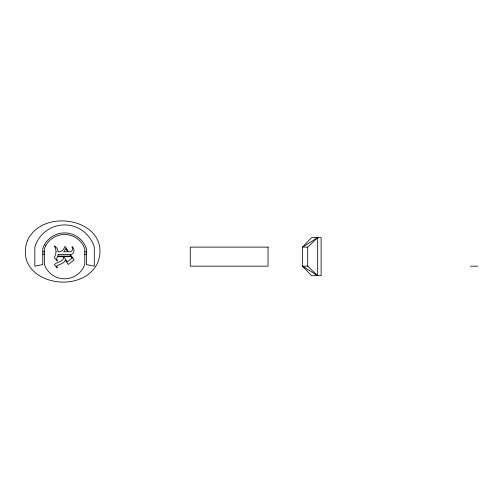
<?xml version="1.0" encoding="UTF-8"?>
<svg xmlns="http://www.w3.org/2000/svg" width="503" height="503" viewBox="0 0 503 503"><rect width="100%" height="100%" fill="white"/><g stroke="black" fill="none" stroke-linecap="round" stroke-linejoin="round"><path stroke-width="0.75" d="M317.67 237.623L302.529 247.136L307.691 247.136L317.67 237.623L317.67 275.688L302.529 266.169L302.529 247.136L311.571 237.623L321.115 237.623L321.115 275.688L311.571 275.688L302.529 266.169L307.691 266.169L317.67 275.688M42.761 251.789L44.346 251.789M84.793 251.884L86.378 251.884M42.761 254.172L44.346 254.172M84.793 254.26L86.378 254.26M470.45 266.169L477.85 266.169M307.691 247.136L307.691 266.169M56.072 251.538L55.682 254.336L54.343 257.605L57.179 261.057L57.644 260.636L56.43 259.259L57.562 256.706L63.082 256.706L63.674 257.593C62.85 262.409 56.751 261.573 54.343 264.704L57.078 267.923L57.556 267.47L56.437 266.144C59.335 264.157 63.692 263.886 65.377 260.196L68.257 264.465L74.079 259.881L70.376 254.499C74.475 254.656 75.192 248.683 72.231 246.633L71.916 247.074C74.06 249.45 71.281 252.588 68.502 251.789L65.365 246.633L64.824 246.633C64 249.494 61.423 252.223 58.222 251.789L57.147 248.507L54.664 245.854L54.343 246.219L55.487 248.142L56.072 251.538M58.128 254.499L57.77 256.09L70.734 256.09L69.634 254.499L58.128 254.499M27.407 240.535C12.418 282.78 81.624 297.537 97.852 262.465C112.835 220.22 43.629 205.463 27.407 240.535M44.371 244.867L42.761 248.727L42.761 264.584L34.826 266.169L34.826 247.136A31.016 31.016 0 0 1 94.306 247.136L94.306 266.169L86.378 264.584L86.378 248.727L84.768 244.867A23.044 23.044 0 0 0 44.371 244.867M45.767 245.634L44.346 249.042L44.346 264.27L45.767 267.678A21.447 21.447 0 0 0 83.372 267.678L84.793 264.27L84.793 249.042L83.372 245.634A21.447 21.447 0 0 0 45.767 245.634M65.767 248.828L63.642 251.789L67.76 251.789L65.767 248.828M72.118 258.102L67.283 261.906L63.812 256.706L71.156 256.706L72.118 258.102M268.036 247.136L190.266 247.136L190.266 266.169L268.036 266.169L268.036 247.136"/></g></svg>
